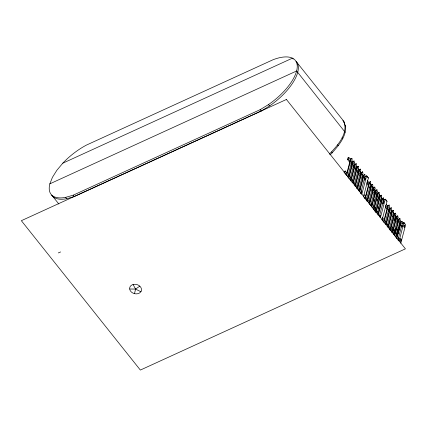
<?xml version="1.0" encoding="UTF-8"?>
<svg xmlns="http://www.w3.org/2000/svg" width="427" height="427" viewBox="0 0 427 427"><rect width="100%" height="100%" fill="white"/><g stroke="black" fill="none" stroke-linecap="round" stroke-linejoin="round"><path stroke-width="0.64" d="M296.872 62.385L343.842 121.337C348.667 133.784 337.159 145.831 329.318 154.216M330.301 154.745C338.12 146.386 351.127 132.189 342.886 120.515M382.149 219.846L387.006 201.336L385.282 199.169L383.286 200.082M404.743 223.908L403.921 222.568L401.93 223.481M133.059 284.478L135.562 289.079L134.553 293.461M129.803 289.01L135.562 289.079L140.745 291.678M139.821 286.127L135.562 289.079M344.077 172.455L344.349 171.414L345.283 170.987L346.937 173.058M349.964 162.564L347.487 159.458L347.909 157.835L348.848 157.408L350.909 159.997M345.283 170.987L344.738 173.074L346.388 175.145M347.487 159.458L348.421 159.025L348.848 157.408M346.324 175.251L350.594 158.993L351.907 158.289L352.136 160.136L347.872 176.394M346.628 175.662L351.058 158.78L351.907 158.289M348.485 177.963L352.75 161.705L354.063 161L354.298 162.842L349.868 179.73M348.79 178.374L353.22 161.491L354.063 161M350.642 180.669L354.906 164.411L356.219 163.706L356.454 165.553L352.024 182.436M350.946 181.08L355.376 164.198L354.906 164.411M352.964 182.756L357.068 167.122L358.381 166.418L358.616 168.259L354.186 185.147M353.102 183.791L357.532 166.909L358.381 166.418M354.96 186.087L359.224 169.829L360.537 169.124L360.772 170.971L356.342 187.853M355.264 186.498L359.694 169.615L359.224 169.829M357.116 188.798L361.386 172.54L362.699 171.835L362.929 173.682L358.499 190.565M357.42 189.209L361.85 172.327L362.699 171.835M359.278 191.504L363.542 175.246L364.855 174.542L365.09 176.388L360.66 193.271M359.582 191.92L364.007 175.033L363.542 175.246M364.007 180.189L364.941 179.762L365.368 178.139L364.541 177.104M361.808 194.312L366.665 175.801L368.389 177.968L363.537 196.479M364.941 198.619L369.206 182.361L370.519 181.656L370.753 183.498L366.323 200.386M365.245 199.03L369.675 182.148L369.206 182.361M367.103 201.325L371.367 185.067L372.68 184.363L372.915 186.209L368.485 203.092M367.407 201.736L371.832 184.854L372.68 184.363M369.259 204.037L373.524 187.779L374.837 187.074L375.071 188.915L370.641 205.803M369.563 204.448L373.993 187.565L373.524 187.779M371.415 206.743L375.685 190.485L376.998 189.78L377.228 191.627L372.963 207.885M371.72 207.154L376.15 190.271L376.998 189.78M374.303 201.218L374.794 199.345M373.577 209.454L377.842 193.196L379.155 192.492L379.389 194.338L374.959 211.221M373.881 209.865L378.311 192.983L377.842 193.196M375.146 208.931L375.637 207.058M377.281 200.802L377.772 198.929M375.733 212.16L379.998 195.902L381.311 195.198L381.546 197.044L377.116 213.927M376.038 212.577L380.468 195.689L381.311 195.198M378.125 208.515L378.621 206.636M377.895 214.872L382.16 198.614L383.473 197.909L383.702 199.756L379.438 216.014M378.194 215.283L382.624 198.4L382.16 198.614M379.87 217.172L380.42 215.085M382.624 203.556L383.558 203.129L383.98 201.507L383.168 200.482M380.425 217.679L385.282 199.169L387.006 201.336M383.585 222.019L387.849 205.755L389.162 205.056L389.397 206.898L384.967 223.78M383.889 222.43L388.319 205.542L389.162 205.056M385.746 224.725L390.011 208.467L391.324 207.762L391.554 209.609L387.129 226.491M386.211 224.511L390.475 208.253L390.011 208.467M387.903 227.436L392.167 211.178L393.481 210.474L393.715 212.315L389.285 229.203M388.207 227.847L392.637 210.965L393.481 210.474M390.059 230.142L394.324 213.884L395.637 213.18L395.872 215.027L391.442 231.909M390.363 230.553L394.794 213.671L394.324 213.884M391.794 228.995L392.29 227.121M393.929 220.866L394.42 218.992M392.221 232.854L396.486 216.596L397.799 215.891L398.033 217.733L393.603 234.62M392.685 232.64L396.95 216.382L397.799 215.891M394.377 235.56L398.642 219.302L399.955 218.597L400.19 220.444L395.76 237.327M394.681 235.971L399.112 219.088L398.642 219.302M396.128 235.56L397.441 230.559M396.534 238.271L400.804 222.013L402.117 221.309L402.346 223.15L397.916 240.038M398.017 233.596L398.999 229.849M396.838 238.682L401.268 221.8L402.117 221.309M398.514 240.566L399.064 238.485L398.247 237.46M401.263 226.95L402.202 226.523L402.624 224.906M399.069 241.079L403.921 222.568L405.65 224.735L400.793 243.246M49.858 183.829L52.436 177.333L56.834 170.314L62.806 163.178A41.745 17.993 -38.5 0 1 86.334 145.132L273.269 59.641A41.745 17.993 -38.5 0 1 297.165 68.048A41.745 17.993 -38.5 0 1 268.471 104.599L260.139 109.675L73.204 195.166L65.63 197.37A41.745 17.993 -38.5 0 1 49.858 183.829L296.616 70.978L345.165 132.269M392.066 231.023L392.787 230.009L393.112 230.415M395.178 229.598L395.904 228.584L396.229 228.989M60.618 251.946L58.307 252.928M58.825 204.005L51.758 195.134A41.745 17.993 -38.5 0 0 66.708 198.72L74.287 196.521L261.217 111.031L269.549 105.955A41.745 17.993 -38.5 0 0 296.108 61.403M62.806 163.178L292.447 58.157L293.168 59.059M350.594 158.993L351.058 158.78M352.75 161.705L353.22 161.491M353.828 163.055L354.298 162.842M355.755 163.92L356.219 163.706M357.068 167.122L357.532 166.909M360.073 169.338L360.537 169.124M361.386 172.54L361.85 172.327M364.386 174.76L364.855 174.542M364.669 176.714L366.665 175.801L368.389 177.968M365.373 176.634L366.206 176.255M370.054 181.87L370.519 181.656M370.289 183.711L370.753 183.498M371.367 185.067L371.832 184.854M372.445 186.423L372.915 186.209M374.372 187.288L374.837 187.074M374.602 189.129L375.071 188.915M375.685 190.485L376.15 190.271M376.763 191.84L377.228 191.627M378.685 192.705L379.155 192.492M378.92 194.552L379.389 194.338M379.998 195.902L380.468 195.689M381.081 197.258L381.546 197.044M383.003 198.123L383.473 197.909M383.238 199.969L383.702 199.756M383.99 199.996L385.239 199.43M387.849 205.755L388.319 205.542M390.854 207.976L391.324 207.762M392.167 211.178L392.637 210.965M393.246 212.529L393.715 212.315M395.172 213.393L395.637 213.18M395.407 215.24L395.872 215.027M396.486 216.596L396.95 216.382M397.564 217.946L398.033 217.733M399.491 218.811L399.955 218.597M399.72 220.658L400.19 220.444M400.804 222.013L401.268 221.8M401.882 223.364L402.346 223.15M402.634 223.396L403.883 222.825M394.649 229.475L396.437 228.658M397.633 228.114L400.014 227.02M394.222 231.098L396.016 230.281M397.206 229.731L399.592 228.642M393.678 232.453L395.466 231.637M397.259 230.82L399.048 230.004M343.388 121.503L344.343 122.325M351.736 161.032L352.974 162.591M353.802 163.626L355.04 165.18M355.867 166.22L357.105 167.774M357.933 168.809L359.171 170.368M359.998 171.403L361.648 173.474M362.475 174.51L363.713 176.068M367.279 180.541L369.312 183.098M370.535 184.629L371.351 185.654M372.574 187.186L373.796 188.723M374.612 189.743L375.835 191.28M376.646 192.299L377.868 193.837M379.091 195.369L379.907 196.393M381.13 197.925L382.352 199.462M386.328 204.453L387.956 206.497M388.773 207.517L389.995 209.054M390.812 210.073L392.034 211.611M393.256 213.142L394.479 214.68M395.29 215.699L396.512 217.236M397.329 218.256L398.551 219.793M399.773 221.325L400.59 222.35M348.421 159.025L350.487 161.619M351.309 162.655L352.553 164.214M353.375 165.249L354.613 166.802M355.44 167.838L356.678 169.396M357.506 170.432L358.744 171.985M359.571 173.026L361.221 175.097M362.048 176.132L363.286 177.691M364.114 178.726L364.941 179.762M366.852 182.164L368.891 184.72M370.113 186.252L370.924 187.277M372.147 188.809L373.369 190.341M374.185 191.365L375.408 192.903M376.224 193.922L377.852 195.966M378.669 196.991L379.891 198.523M380.703 199.548L381.925 201.08M382.741 202.104L383.558 203.129M385.496 205.563L387.535 208.12M388.346 209.139L389.568 210.676M390.79 212.208L391.607 213.233M392.829 214.765L394.052 216.297M394.868 217.322L396.091 218.854M396.902 219.878L398.124 221.41M399.346 222.947L400.163 223.967M401.385 225.504L402.202 226.523M350.791 163.6L352.029 165.158M352.857 166.194L354.095 167.747M354.917 168.788L356.161 170.341M357.399 171.894L358.637 173.453M359.876 175.006L360.703 176.041M361.941 177.6L362.769 178.635M366.734 183.61L368.768 186.167M369.585 187.191L370.807 188.723M371.623 189.748L372.846 191.28M373.657 192.305L375.29 194.349M376.102 195.374L377.324 196.906M378.141 197.931L379.363 199.462M380.179 200.487L381.402 202.019M385.378 207.01L387.006 209.054M388.228 210.591L389.04 211.611M390.262 213.148L391.484 214.68M392.707 216.217L393.523 217.236M394.745 218.773L395.968 220.305M396.784 221.33L398.007 222.862M399.229 224.394L400.04 225.419M399.341 227.564L399.021 227.159L399.491 227.97M348.176 174.616L349.414 176.17M350.241 177.205L351.48 178.764M352.302 179.799L353.956 181.87M354.784 182.911L356.022 184.464M356.849 185.499L358.088 187.053M358.91 188.093L360.153 189.647M360.975 190.682L361.802 191.723L361.258 193.805L360.431 192.769M364.124 194.632L365.752 196.676M366.569 197.701L367.791 199.233M368.602 200.258L369.825 201.79M371.047 203.327L372.269 204.859M373.086 205.883L374.308 207.415M375.125 208.44L376.347 209.972M377.569 211.504L378.381 212.529M382.357 217.519L384.396 220.076M385.207 221.101L386.841 223.145M387.652 224.164L388.874 225.702M389.691 226.721L390.913 228.258M391.73 229.278L392.952 230.815M393.763 231.834L394.986 233.372M396.208 234.903L397.43 236.441M347.626 176.698L348.453 177.739M356.299 187.586L357.127 188.622M358.365 190.175L359.192 191.216M363.574 196.719L365.202 198.763M366.019 199.783L367.241 201.32M372.947 208.477L373.758 209.502M374.575 210.522L375.797 212.059M381.813 219.606L383.441 221.65M389.146 228.808L389.958 229.833M391.18 231.365L392.402 232.896M268.471 104.599L269.549 105.955M260.139 109.675L261.217 111.031M73.204 195.166L74.287 196.521M65.63 197.37L66.708 198.72M345.262 125.698L345.763 126.68M342.091 137.782L342.593 138.764M337.688 144.801L338.189 145.783M331.715 151.937L332.217 152.919M400.627 238.693L400.078 240.78L400.729 241.591L401.273 239.504L400.627 238.693M404.188 225.114L403.761 226.737L404.412 227.548L404.833 225.926L404.188 225.114M141.15 291.193L140.269 292.415A5.994 4.686 14.7 0 1 135.428 293.808L133.608 293.365A5.994 4.686 14.7 0 1 129.893 289.885L129.643 288.39A5.994 4.686 14.7 0 1 132.194 284.846L133.859 284.366A5.994 4.686 14.7 0 1 139.149 285.652L140.43 286.853A5.994 4.686 14.7 0 1 141.15 291.193M286.416 99.47L21.35 220.695L140.36 370.065L405.42 248.84L286.416 99.47"/></g></svg>
